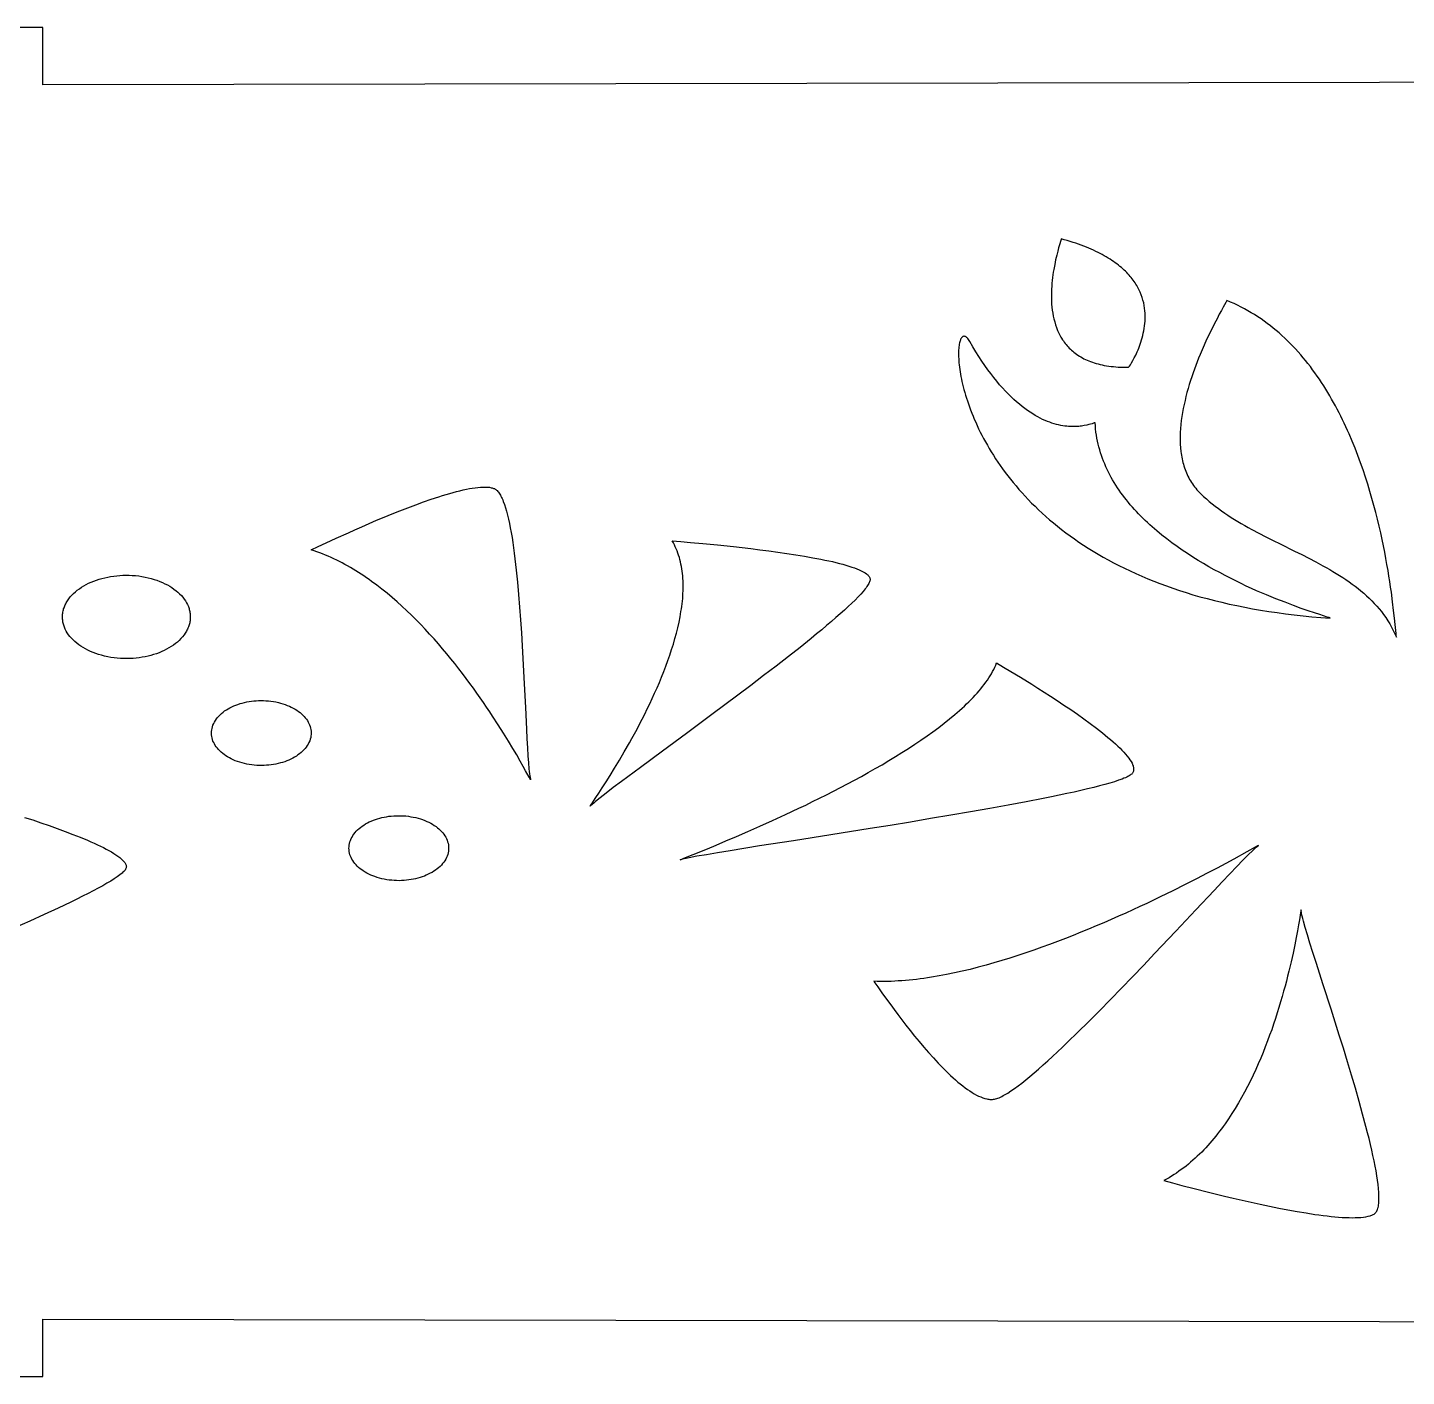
# Model space of a CAD drawing. Extents: x 2.6 to 83.9, y 63.6 to 86.7.
# Drawn here: x 63.55 to 74.8, y 63.63 to 74.63 of the extents above; entities that cross this region are included whole.
import ezdxf

# ---------------------------------------------------------------- set-up
doc = ezdxf.new("R2010")
doc.units = 0
doc.layers.add('IMPORT_-_LAMP', color=18, linetype='CONTINUOUS')

msp = doc.modelspace()

# ---------------------------------------------------------------- linework, layer by layer
at = {"layer": 'IMPORT_-_LAMP'}
for points in [[(2.924, 63.634), (23.174, 63.634), (23.174, 64.102), (43.424, 64.102), (43.424, 63.634), (63.674, 63.634), (63.674, 64.102), (83.924, 64.066), (83.924, 74.202), (63.674, 74.166), (63.674, 74.634), (43.424, 74.634), (43.424, 74.166), (23.174, 74.166), (23.174, 74.634), (2.924, 74.634), (2.924, 71.334), (2.924, 66.934)], [(71.98, 72.911), (71.98, 72.91), (71.979, 72.907), (71.977, 72.897), (71.966, 72.863), (71.959, 72.838), (71.952, 72.81), (71.944, 72.777), (71.935, 72.741), (71.927, 72.703), (71.919, 72.661), (71.916, 72.64), (71.913, 72.618), (71.91, 72.595), (71.907, 72.572), (71.905, 72.549), (71.903, 72.525), (71.901, 72.501), (71.9, 72.477), (71.9, 72.453), (71.9, 72.428), (71.901, 72.404), (71.902, 72.379), (71.904, 72.355), (71.907, 72.33), (71.911, 72.306), (71.915, 72.282), (71.92, 72.258), (71.927, 72.234), (71.934, 72.211), (71.942, 72.187), (71.951, 72.165), (71.961, 72.143), (71.966, 72.132), (71.972, 72.121), (71.978, 72.11), (71.984, 72.1), (71.991, 72.089), (71.998, 72.079), (72.005, 72.069), (72.013, 72.059), (72.02, 72.049), (72.029, 72.04), (72.037, 72.03), (72.046, 72.021), (72.055, 72.012), (72.064, 72.003), (72.074, 71.995), (72.084, 71.987), (72.095, 71.978), (72.106, 71.97), (72.117, 71.963), (72.129, 71.955), (72.141, 71.948), (72.153, 71.941), (72.166, 71.934), (72.179, 71.928), (72.192, 71.922), (72.206, 71.916), (72.22, 71.91), (72.235, 71.905), (72.25, 71.9), (72.266, 71.895), (72.282, 71.891), (72.298, 71.887), (72.315, 71.883), (72.332, 71.879), (72.35, 71.876), (72.368, 71.873), (72.387, 71.871), (72.406, 71.869), (72.426, 71.867), (72.446, 71.866), (72.466, 71.865), (72.487, 71.864), (72.509, 71.864), (72.53, 71.864), (72.538, 71.874), (72.545, 71.885), (72.554, 71.9), (72.564, 71.918), (72.576, 71.94), (72.588, 71.964), (72.6, 71.991), (72.607, 72.006), (72.613, 72.021), (72.619, 72.037), (72.625, 72.053), (72.631, 72.07), (72.636, 72.087), (72.641, 72.105), (72.646, 72.124), (72.65, 72.142), (72.654, 72.161), (72.657, 72.181), (72.66, 72.201), (72.662, 72.221), (72.664, 72.241), (72.665, 72.262), (72.665, 72.283), (72.664, 72.304), (72.663, 72.325), (72.66, 72.346), (72.657, 72.368), (72.653, 72.389), (72.647, 72.411), (72.641, 72.433), (72.633, 72.455), (72.624, 72.476), (72.614, 72.498), (72.609, 72.509), (72.603, 72.52), (72.596, 72.531), (72.59, 72.541), (72.583, 72.552), (72.576, 72.563), (72.568, 72.573), (72.56, 72.584), (72.552, 72.595), (72.543, 72.605), (72.534, 72.616), (72.525, 72.626), (72.515, 72.636), (72.505, 72.647), (72.494, 72.657), (72.483, 72.667), (72.471, 72.677), (72.459, 72.687), (72.447, 72.697), (72.434, 72.707), (72.421, 72.717), (72.407, 72.727), (72.393, 72.736), (72.379, 72.746), (72.364, 72.755), (72.348, 72.764), (72.332, 72.774), (72.315, 72.783), (72.298, 72.792), (72.281, 72.801), (72.263, 72.809), (72.244, 72.818), (72.225, 72.827), (72.206, 72.835), (72.186, 72.843), (72.165, 72.851), (72.144, 72.859), (72.122, 72.867), (72.1, 72.875), (72.077, 72.882), (72.054, 72.89), (72.03, 72.897), (72.005, 72.904)], [(73.331, 72.408), (73.329, 72.404), (73.323, 72.393), (73.302, 72.355), (73.287, 72.328), (73.27, 72.296), (73.251, 72.26), (73.23, 72.22), (73.208, 72.176), (73.185, 72.128), (73.161, 72.077), (73.137, 72.024), (73.113, 71.967), (73.101, 71.938), (73.09, 71.909), (73.078, 71.879), (73.067, 71.848), (73.056, 71.818), (73.045, 71.786), (73.035, 71.755), (73.025, 71.723), (73.015, 71.691), (73.006, 71.659), (72.998, 71.626), (72.99, 71.594), (72.982, 71.561), (72.975, 71.528), (72.969, 71.496), (72.964, 71.463), (72.96, 71.43), (72.956, 71.398), (72.953, 71.365), (72.951, 71.333), (72.95, 71.301), (72.95, 71.27), (72.951, 71.238), (72.953, 71.207), (72.956, 71.177), (72.958, 71.162), (72.961, 71.146), (72.963, 71.132), (72.966, 71.117), (72.97, 71.102), (72.973, 71.088), (72.977, 71.073), (72.981, 71.059), (72.986, 71.045), (72.991, 71.031), (72.996, 71.017), (73.001, 71.003), (73.007, 70.99), (73.013, 70.977), (73.02, 70.963), (73.027, 70.95), (73.034, 70.938), (73.042, 70.925), (73.05, 70.913), (73.059, 70.901), (73.068, 70.889), (73.077, 70.877), (73.087, 70.865), (73.097, 70.854), (73.108, 70.843), (73.119, 70.832), (73.141, 70.811), (73.164, 70.79), (73.188, 70.77), (73.212, 70.75), (73.237, 70.731), (73.262, 70.712), (73.288, 70.693), (73.314, 70.675), (73.34, 70.658), (73.367, 70.64), (73.394, 70.623), (73.421, 70.606), (73.449, 70.59), (73.477, 70.574), (73.505, 70.558), (73.534, 70.542), (73.591, 70.512), (73.649, 70.482), (73.708, 70.452), (73.766, 70.423), (73.884, 70.365), (73.942, 70.336), (74, 70.306), (74.058, 70.276), (74.114, 70.246), (74.142, 70.23), (74.17, 70.215), (74.197, 70.199), (74.224, 70.182), (74.25, 70.166), (74.277, 70.149), (74.303, 70.132), (74.328, 70.114), (74.353, 70.096), (74.378, 70.078), (74.402, 70.06), (74.425, 70.041), (74.448, 70.021), (74.471, 70.001), (74.493, 69.981), (74.514, 69.96), (74.534, 69.938), (74.555, 69.916), (74.574, 69.894), (74.593, 69.871), (74.61, 69.847), (74.628, 69.822), (74.644, 69.797), (74.66, 69.772), (74.675, 69.745), (74.689, 69.718), (74.702, 69.69), (74.714, 69.662), (74.714, 69.665), (74.713, 69.671), (74.711, 69.692), (74.703, 69.767), (74.698, 69.819), (74.691, 69.881), (74.683, 69.952), (74.673, 70.03), (74.667, 70.072), (74.66, 70.116), (74.653, 70.161), (74.646, 70.207), (74.637, 70.255), (74.628, 70.305), (74.619, 70.355), (74.609, 70.407), (74.598, 70.46), (74.586, 70.514), (74.573, 70.569), (74.56, 70.624), (74.546, 70.68), (74.531, 70.737), (74.515, 70.795), (74.498, 70.852), (74.481, 70.911), (74.462, 70.969), (74.442, 71.028), (74.422, 71.086), (74.4, 71.145), (74.377, 71.204), (74.353, 71.262), (74.328, 71.32), (74.316, 71.349), (74.302, 71.378), (74.289, 71.407), (74.275, 71.436), (74.261, 71.464), (74.247, 71.493), (74.232, 71.521), (74.217, 71.549), (74.202, 71.577), (74.186, 71.604), (74.17, 71.632), (74.154, 71.659), (74.138, 71.686), (74.121, 71.713), (74.104, 71.74), (74.086, 71.766), (74.068, 71.792), (74.05, 71.818), (74.031, 71.843), (74.013, 71.869), (73.993, 71.894), (73.974, 71.918), (73.954, 71.942), (73.934, 71.966), (73.913, 71.99), (73.892, 72.013), (73.87, 72.036), (73.849, 72.058), (73.827, 72.08), (73.804, 72.102), (73.781, 72.123), (73.758, 72.144), (73.734, 72.164), (73.71, 72.184), (73.686, 72.203), (73.661, 72.222), (73.636, 72.241), (73.61, 72.259), (73.584, 72.276), (73.558, 72.293), (73.531, 72.309), (73.503, 72.325), (73.476, 72.341), (73.448, 72.355), (73.419, 72.37), (73.39, 72.383), (73.361, 72.396)], [(73.331, 72.408), (73.329, 72.404), (73.323, 72.393), (73.302, 72.355), (73.287, 72.328), (73.27, 72.296), (73.251, 72.26), (73.23, 72.22), (73.208, 72.176), (73.185, 72.128), (73.161, 72.077), (73.137, 72.024), (73.113, 71.967), (73.101, 71.938), (73.09, 71.909), (73.078, 71.879), (73.067, 71.848), (73.056, 71.818), (73.045, 71.786), (73.035, 71.755), (73.025, 71.723), (73.015, 71.691), (73.006, 71.659), (72.998, 71.626), (72.99, 71.594), (72.982, 71.561), (72.975, 71.528), (72.969, 71.496), (72.964, 71.463), (72.96, 71.43), (72.956, 71.398), (72.953, 71.365), (72.951, 71.333), (72.95, 71.301), (72.95, 71.27), (72.951, 71.238), (72.953, 71.207), (72.956, 71.177), (72.958, 71.162), (72.961, 71.146), (72.963, 71.132), (72.966, 71.117), (72.97, 71.102), (72.973, 71.088), (72.977, 71.073), (72.981, 71.059), (72.986, 71.045), (72.991, 71.031), (72.996, 71.017), (73.001, 71.003), (73.007, 70.99), (73.013, 70.977), (73.02, 70.963), (73.027, 70.95), (73.034, 70.938), (73.042, 70.925), (73.05, 70.913), (73.059, 70.901), (73.068, 70.889), (73.077, 70.877), (73.087, 70.865), (73.097, 70.854), (73.108, 70.843), (73.119, 70.832), (73.141, 70.811), (73.164, 70.79), (73.188, 70.77), (73.212, 70.75), (73.237, 70.731), (73.262, 70.712), (73.288, 70.693), (73.314, 70.675), (73.34, 70.658), (73.367, 70.64), (73.394, 70.623), (73.421, 70.606), (73.449, 70.59), (73.477, 70.574), (73.505, 70.558), (73.534, 70.542), (73.591, 70.512), (73.649, 70.482), (73.708, 70.452), (73.766, 70.423), (73.884, 70.365), (73.942, 70.336), (74, 70.306), (74.058, 70.276), (74.114, 70.246), (74.142, 70.23), (74.17, 70.215), (74.197, 70.199), (74.224, 70.182), (74.25, 70.166), (74.277, 70.149), (74.303, 70.132), (74.328, 70.114), (74.353, 70.096), (74.378, 70.078), (74.402, 70.06), (74.425, 70.041), (74.448, 70.021), (74.471, 70.001), (74.493, 69.981), (74.514, 69.96), (74.534, 69.938), (74.555, 69.916), (74.574, 69.894), (74.593, 69.871), (74.61, 69.847), (74.628, 69.822), (74.644, 69.797), (74.66, 69.772), (74.675, 69.745), (74.689, 69.718), (74.702, 69.69), (74.714, 69.662), (74.714, 69.665), (74.713, 69.671), (74.711, 69.692), (74.703, 69.767), (74.698, 69.819), (74.691, 69.881), (74.683, 69.952), (74.673, 70.03), (74.667, 70.072), (74.66, 70.116), (74.653, 70.161), (74.646, 70.207), (74.637, 70.255), (74.628, 70.305), (74.619, 70.355), (74.609, 70.407), (74.598, 70.46), (74.586, 70.514), (74.573, 70.569), (74.56, 70.624), (74.546, 70.68), (74.531, 70.737), (74.515, 70.795), (74.498, 70.852), (74.481, 70.911), (74.462, 70.969), (74.442, 71.028), (74.422, 71.086), (74.4, 71.145), (74.377, 71.204), (74.353, 71.262), (74.328, 71.32), (74.316, 71.349), (74.302, 71.378), (74.289, 71.407), (74.275, 71.436), (74.261, 71.464), (74.247, 71.493), (74.232, 71.521), (74.217, 71.549), (74.202, 71.577), (74.186, 71.604), (74.17, 71.632), (74.154, 71.659), (74.138, 71.686), (74.121, 71.713), (74.104, 71.74), (74.086, 71.766), (74.068, 71.792), (74.05, 71.818), (74.031, 71.843), (74.013, 71.869), (73.993, 71.894), (73.974, 71.918), (73.954, 71.942), (73.934, 71.966), (73.913, 71.99), (73.892, 72.013), (73.87, 72.036), (73.849, 72.058), (73.827, 72.08), (73.804, 72.102), (73.781, 72.123), (73.758, 72.144), (73.734, 72.164), (73.71, 72.184), (73.686, 72.203), (73.661, 72.222), (73.636, 72.241), (73.61, 72.259), (73.584, 72.276), (73.558, 72.293), (73.531, 72.309), (73.503, 72.325), (73.476, 72.341), (73.448, 72.355), (73.419, 72.37), (73.39, 72.383), (73.361, 72.396)], [(72.258, 71.412), (72.257, 71.412), (72.255, 71.412), (72.25, 71.41), (72.232, 71.404), (72.22, 71.4), (72.205, 71.396), (72.188, 71.392), (72.168, 71.388), (72.146, 71.384), (72.135, 71.383), (72.123, 71.382), (72.11, 71.381), (72.097, 71.38), (72.084, 71.38), (72.069, 71.38), (72.055, 71.381), (72.04, 71.382), (72.025, 71.383), (72.009, 71.385), (71.993, 71.387), (71.976, 71.39), (71.959, 71.394), (71.941, 71.398), (71.924, 71.403), (71.905, 71.409), (71.887, 71.415), (71.868, 71.422), (71.849, 71.43), (71.829, 71.439), (71.809, 71.449), (71.789, 71.46), (71.768, 71.471), (71.748, 71.484), (71.727, 71.497), (71.705, 71.512), (71.683, 71.527), (71.662, 71.544), (71.639, 71.562), (71.617, 71.581), (71.594, 71.602), (71.572, 71.623), (71.548, 71.646), (71.525, 71.67), (71.502, 71.696), (71.478, 71.722), (71.454, 71.751), (71.43, 71.78), (71.406, 71.812), (71.382, 71.844), (71.358, 71.879), (71.333, 71.915), (71.308, 71.952), (71.284, 71.991), (71.259, 72.032), (71.234, 72.075), (71.229, 72.083), (71.224, 72.091), (71.219, 72.098), (71.214, 72.103), (71.209, 72.108), (71.204, 72.112), (71.199, 72.114), (71.195, 72.116), (71.19, 72.117), (71.186, 72.117), (71.182, 72.116), (71.178, 72.115), (71.174, 72.112), (71.17, 72.108), (71.167, 72.104), (71.163, 72.099), (71.16, 72.093), (71.158, 72.086), (71.155, 72.079), (71.153, 72.071), (71.15, 72.062), (71.148, 72.052), (71.147, 72.041), (71.145, 72.03), (71.144, 72.018), (71.143, 72.006), (71.143, 71.993), (71.143, 71.979), (71.143, 71.965), (71.143, 71.949), (71.144, 71.934), (71.145, 71.918), (71.146, 71.901), (71.148, 71.883), (71.15, 71.865), (71.153, 71.847), (71.155, 71.828), (71.159, 71.808), (71.162, 71.788), (71.166, 71.768), (71.171, 71.747), (71.176, 71.726), (71.181, 71.704), (71.187, 71.682), (71.193, 71.659), (71.2, 71.636), (71.207, 71.613), (71.215, 71.589), (71.223, 71.565), (71.232, 71.541), (71.241, 71.516), (71.25, 71.491), (71.261, 71.466), (71.271, 71.441), (71.283, 71.415), (71.294, 71.389), (71.307, 71.362), (71.32, 71.336), (71.333, 71.309), (71.347, 71.283), (71.362, 71.256), (71.378, 71.228), (71.393, 71.201), (71.41, 71.174), (71.427, 71.146), (71.445, 71.118), (71.463, 71.091), (71.483, 71.063), (71.502, 71.035), (71.523, 71.007), (71.544, 70.979), (71.566, 70.951), (71.589, 70.924), (71.612, 70.896), (71.636, 70.868), (71.661, 70.84), (71.686, 70.812), (71.712, 70.785), (71.739, 70.757), (71.767, 70.73), (71.795, 70.702), (71.825, 70.675), (71.855, 70.648), (71.886, 70.621), (71.917, 70.594), (71.95, 70.568), (71.983, 70.541), (72.017, 70.515), (72.053, 70.49), (72.088, 70.464), (72.125, 70.439), (72.163, 70.413), (72.201, 70.389), (72.241, 70.364), (72.281, 70.34), (72.322, 70.316), (72.364, 70.293), (72.407, 70.27), (72.451, 70.247), (72.496, 70.225), (72.542, 70.203), (72.589, 70.181), (72.637, 70.16), (72.686, 70.14), (72.735, 70.12), (72.786, 70.1), (72.838, 70.081), (72.891, 70.062), (72.945, 70.044), (73, 70.026), (73.055, 70.009), (73.112, 69.993), (73.17, 69.977), (73.23, 69.962), (73.29, 69.947), (73.351, 69.933), (73.413, 69.92), (73.477, 69.907), (73.541, 69.895), (73.607, 69.884), (73.674, 69.873), (73.742, 69.863), (73.811, 69.854), (73.881, 69.845), (73.953, 69.837), (74.025, 69.83), (74.099, 69.824), (74.174, 69.819), (74.172, 69.82), (74.167, 69.822), (74.15, 69.827), (74.089, 69.847), (74.045, 69.861), (73.995, 69.878), (73.938, 69.898), (73.874, 69.921), (73.806, 69.947), (73.77, 69.961), (73.732, 69.976), (73.694, 69.991), (73.655, 70.008), (73.615, 70.025), (73.574, 70.042), (73.532, 70.061), (73.49, 70.08), (73.448, 70.1), (73.404, 70.121), (73.361, 70.143), (73.317, 70.165), (73.273, 70.189), (73.229, 70.213), (73.185, 70.237), (73.141, 70.263), (73.097, 70.289), (73.054, 70.316), (73.01, 70.344), (72.967, 70.373), (72.925, 70.403), (72.883, 70.433), (72.842, 70.464), (72.801, 70.496), (72.761, 70.529), (72.742, 70.546), (72.723, 70.563), (72.704, 70.58), (72.685, 70.597), (72.666, 70.615), (72.648, 70.632), (72.63, 70.65), (72.612, 70.668), (72.595, 70.687), (72.578, 70.705), (72.561, 70.724), (72.544, 70.743), (72.528, 70.762), (72.512, 70.782), (72.497, 70.801), (72.482, 70.821), (72.467, 70.841), (72.453, 70.861), (72.439, 70.882), (72.426, 70.903), (72.413, 70.923), (72.4, 70.945), (72.388, 70.966), (72.377, 70.987), (72.366, 71.009), (72.355, 71.031), (72.345, 71.053), (72.335, 71.076), (72.326, 71.098), (72.317, 71.121), (72.309, 71.144), (72.301, 71.167), (72.294, 71.191), (72.288, 71.214), (72.282, 71.238), (72.277, 71.262), (72.272, 71.287), (72.268, 71.311), (72.264, 71.336), (72.261, 71.361), (72.259, 71.386)], [(72.258, 71.412), (72.257, 71.412), (72.255, 71.412), (72.25, 71.41), (72.232, 71.404), (72.22, 71.4), (72.205, 71.396), (72.188, 71.392), (72.168, 71.388), (72.146, 71.384), (72.135, 71.383), (72.123, 71.382), (72.11, 71.381), (72.097, 71.38), (72.084, 71.38), (72.069, 71.38), (72.055, 71.381), (72.04, 71.382), (72.025, 71.383), (72.009, 71.385), (71.993, 71.387), (71.976, 71.39), (71.959, 71.394), (71.941, 71.398), (71.924, 71.403), (71.905, 71.409), (71.887, 71.415), (71.868, 71.422), (71.849, 71.43), (71.829, 71.439), (71.809, 71.449), (71.789, 71.46), (71.768, 71.471), (71.748, 71.484), (71.727, 71.497), (71.705, 71.512), (71.683, 71.527), (71.662, 71.544), (71.639, 71.562), (71.617, 71.581), (71.594, 71.602), (71.572, 71.623), (71.548, 71.646), (71.525, 71.67), (71.502, 71.696), (71.478, 71.722), (71.454, 71.751), (71.43, 71.78), (71.406, 71.812), (71.382, 71.844), (71.358, 71.879), (71.333, 71.915), (71.308, 71.952), (71.284, 71.991), (71.259, 72.032), (71.234, 72.075), (71.229, 72.083), (71.224, 72.091), (71.219, 72.098), (71.214, 72.103), (71.209, 72.108), (71.204, 72.112), (71.199, 72.114), (71.195, 72.116), (71.19, 72.117), (71.186, 72.117), (71.182, 72.116), (71.178, 72.115), (71.174, 72.112), (71.17, 72.108), (71.167, 72.104), (71.163, 72.099), (71.16, 72.093), (71.158, 72.086), (71.155, 72.079), (71.153, 72.071), (71.15, 72.062), (71.148, 72.052), (71.147, 72.041), (71.145, 72.03), (71.144, 72.018), (71.143, 72.006), (71.143, 71.993), (71.143, 71.979), (71.143, 71.965), (71.143, 71.949), (71.144, 71.934), (71.145, 71.918), (71.146, 71.901), (71.148, 71.883), (71.15, 71.865), (71.153, 71.847), (71.155, 71.828), (71.159, 71.808), (71.162, 71.788), (71.166, 71.768), (71.171, 71.747), (71.176, 71.726), (71.181, 71.704), (71.187, 71.682), (71.193, 71.659), (71.2, 71.636), (71.207, 71.613), (71.215, 71.589), (71.223, 71.565), (71.232, 71.541), (71.241, 71.516), (71.25, 71.491), (71.261, 71.466), (71.271, 71.441), (71.283, 71.415), (71.294, 71.389), (71.307, 71.362), (71.32, 71.336), (71.333, 71.309), (71.347, 71.283), (71.362, 71.256), (71.378, 71.228), (71.393, 71.201), (71.41, 71.174), (71.427, 71.146), (71.445, 71.118), (71.463, 71.091), (71.483, 71.063), (71.502, 71.035), (71.523, 71.007), (71.544, 70.979), (71.566, 70.951), (71.589, 70.924), (71.612, 70.896), (71.636, 70.868), (71.661, 70.84), (71.686, 70.812), (71.712, 70.785), (71.739, 70.757), (71.767, 70.73), (71.795, 70.702), (71.825, 70.675), (71.855, 70.648), (71.886, 70.621), (71.917, 70.594), (71.95, 70.568), (71.983, 70.541), (72.017, 70.515), (72.053, 70.49), (72.088, 70.464), (72.125, 70.439), (72.163, 70.413), (72.201, 70.389), (72.241, 70.364), (72.281, 70.34), (72.322, 70.316), (72.364, 70.293), (72.407, 70.27), (72.451, 70.247), (72.496, 70.225), (72.542, 70.203), (72.589, 70.181), (72.637, 70.16), (72.686, 70.14), (72.735, 70.12), (72.786, 70.1), (72.838, 70.081), (72.891, 70.062), (72.945, 70.044), (73, 70.026), (73.055, 70.009), (73.112, 69.993), (73.17, 69.977), (73.23, 69.962), (73.29, 69.947), (73.351, 69.933), (73.413, 69.92), (73.477, 69.907), (73.541, 69.895), (73.607, 69.884), (73.674, 69.873), (73.742, 69.863), (73.811, 69.854), (73.881, 69.845), (73.953, 69.837), (74.025, 69.83), (74.099, 69.824), (74.174, 69.819), (74.172, 69.82), (74.167, 69.822), (74.15, 69.827), (74.089, 69.847), (74.045, 69.861), (73.995, 69.878), (73.938, 69.898), (73.874, 69.921), (73.806, 69.947), (73.77, 69.961), (73.732, 69.976), (73.694, 69.991), (73.655, 70.008), (73.615, 70.025), (73.574, 70.042), (73.532, 70.061), (73.49, 70.08), (73.448, 70.1), (73.404, 70.121), (73.361, 70.143), (73.317, 70.165), (73.273, 70.189), (73.229, 70.213), (73.185, 70.237), (73.141, 70.263), (73.097, 70.289), (73.054, 70.316), (73.01, 70.344), (72.967, 70.373), (72.925, 70.403), (72.883, 70.433), (72.842, 70.464), (72.801, 70.496), (72.761, 70.529), (72.742, 70.546), (72.723, 70.563), (72.704, 70.58), (72.685, 70.597), (72.666, 70.615), (72.648, 70.632), (72.63, 70.65), (72.612, 70.668), (72.595, 70.687), (72.578, 70.705), (72.561, 70.724), (72.544, 70.743), (72.528, 70.762), (72.512, 70.782), (72.497, 70.801), (72.482, 70.821), (72.467, 70.841), (72.453, 70.861), (72.439, 70.882), (72.426, 70.903), (72.413, 70.923), (72.4, 70.945), (72.388, 70.966), (72.377, 70.987), (72.366, 71.009), (72.355, 71.031), (72.345, 71.053), (72.335, 71.076), (72.326, 71.098), (72.317, 71.121), (72.309, 71.144), (72.301, 71.167), (72.294, 71.191), (72.288, 71.214), (72.282, 71.238), (72.277, 71.262), (72.272, 71.287), (72.268, 71.311), (72.264, 71.336), (72.261, 71.361), (72.259, 71.386)], [(67.653, 68.5), (67.649, 68.506), (67.641, 68.52), (67.612, 68.573), (67.592, 68.609), (67.567, 68.653), (67.539, 68.702), (67.507, 68.756), (67.471, 68.816), (67.432, 68.879), (67.389, 68.947), (67.343, 69.018), (67.319, 69.055), (67.294, 69.092), (67.268, 69.13), (67.241, 69.168), (67.214, 69.207), (67.186, 69.246), (67.157, 69.286), (67.127, 69.326), (67.097, 69.366), (67.066, 69.406), (67.034, 69.447), (67.001, 69.487), (66.968, 69.528), (66.935, 69.568), (66.9, 69.608), (66.865, 69.648), (66.829, 69.687), (66.793, 69.727), (66.756, 69.766), (66.719, 69.804), (66.68, 69.842), (66.642, 69.879), (66.603, 69.916), (66.563, 69.951), (66.523, 69.986), (66.482, 70.021), (66.44, 70.054), (66.399, 70.086), (66.356, 70.118), (66.335, 70.133), (66.314, 70.148), (66.292, 70.162), (66.27, 70.177), (66.249, 70.191), (66.227, 70.205), (66.205, 70.218), (66.183, 70.231), (66.16, 70.244), (66.138, 70.256), (66.116, 70.268), (66.093, 70.28), (66.071, 70.291), (66.048, 70.302), (66.025, 70.313), (66.002, 70.323), (65.979, 70.332), (65.956, 70.342), (65.933, 70.351), (65.91, 70.359), (65.886, 70.367), (65.863, 70.375), (65.921, 70.402), (65.985, 70.432), (66.068, 70.47), (66.166, 70.515), (66.22, 70.539), (66.277, 70.564), (66.336, 70.59), (66.397, 70.616), (66.459, 70.642), (66.523, 70.668), (66.587, 70.693), (66.651, 70.718), (66.716, 70.743), (66.779, 70.766), (66.842, 70.788), (66.904, 70.808), (66.934, 70.817), (66.964, 70.827), (66.993, 70.835), (67.021, 70.843), (67.049, 70.85), (67.076, 70.857), (67.103, 70.864), (67.129, 70.869), (67.153, 70.874), (67.177, 70.878), (67.2, 70.882), (67.223, 70.884), (67.244, 70.886), (67.264, 70.887), (67.282, 70.887), (67.3, 70.886), (67.316, 70.885), (67.331, 70.882), (67.338, 70.88), (67.345, 70.878), (67.351, 70.876), (67.357, 70.874), (67.363, 70.871), (67.369, 70.867), (67.375, 70.863), (67.38, 70.858), (67.385, 70.852), (67.391, 70.845), (67.396, 70.838), (67.401, 70.83), (67.406, 70.822), (67.411, 70.813), (67.416, 70.803), (67.421, 70.793), (67.426, 70.782), (67.43, 70.77), (67.439, 70.746), (67.448, 70.719), (67.456, 70.69), (67.464, 70.659), (67.472, 70.626), (67.48, 70.591), (67.487, 70.554), (67.494, 70.516), (67.501, 70.476), (67.507, 70.434), (67.513, 70.392), (67.519, 70.348), (67.525, 70.302), (67.53, 70.256), (67.536, 70.208), (67.546, 70.111), (67.555, 70.01), (67.563, 69.907), (67.571, 69.803), (67.578, 69.698), (67.584, 69.592), (67.59, 69.488), (67.601, 69.283), (67.61, 69.09), (67.618, 68.914), (67.622, 68.834), (67.627, 68.761), (67.631, 68.695), (67.635, 68.637), (67.639, 68.588), (67.641, 68.567), (67.643, 68.548), (67.646, 68.532), (67.648, 68.518), (67.651, 68.508)], [(68.138, 68.284), (68.142, 68.29), (68.151, 68.304), (68.185, 68.355), (68.209, 68.391), (68.237, 68.433), (68.268, 68.482), (68.302, 68.536), (68.338, 68.595), (68.377, 68.659), (68.417, 68.727), (68.458, 68.8), (68.479, 68.837), (68.5, 68.875), (68.521, 68.914), (68.542, 68.954), (68.563, 68.995), (68.584, 69.036), (68.604, 69.078), (68.625, 69.12), (68.645, 69.163), (68.664, 69.206), (68.684, 69.25), (68.703, 69.294), (68.721, 69.338), (68.739, 69.382), (68.756, 69.427), (68.772, 69.472), (68.788, 69.516), (68.803, 69.561), (68.817, 69.606), (68.83, 69.651), (68.842, 69.695), (68.853, 69.74), (68.863, 69.784), (68.872, 69.828), (68.879, 69.871), (68.883, 69.893), (68.886, 69.914), (68.888, 69.936), (68.891, 69.957), (68.893, 69.978), (68.894, 69.999), (68.895, 70.02), (68.896, 70.041), (68.897, 70.061), (68.897, 70.082), (68.897, 70.102), (68.896, 70.122), (68.895, 70.142), (68.893, 70.162), (68.891, 70.182), (68.889, 70.201), (68.886, 70.22), (68.883, 70.239), (68.879, 70.258), (68.875, 70.277), (68.871, 70.295), (68.866, 70.313), (68.86, 70.331), (68.854, 70.349), (68.848, 70.366), (68.841, 70.383), (68.833, 70.4), (68.825, 70.416), (68.817, 70.433), (68.808, 70.449), (68.879, 70.443), (68.957, 70.436), (69.057, 70.427), (69.176, 70.415), (69.308, 70.401), (69.378, 70.394), (69.449, 70.385), (69.522, 70.376), (69.596, 70.367), (69.669, 70.357), (69.743, 70.346), (69.815, 70.335), (69.886, 70.324), (69.955, 70.311), (70.021, 70.299), (70.053, 70.292), (70.084, 70.285), (70.114, 70.279), (70.143, 70.272), (70.171, 70.265), (70.198, 70.257), (70.224, 70.25), (70.249, 70.243), (70.272, 70.235), (70.294, 70.227), (70.314, 70.22), (70.333, 70.212), (70.35, 70.204), (70.366, 70.195), (70.38, 70.187), (70.392, 70.179), (70.397, 70.174), (70.402, 70.17), (70.406, 70.166), (70.41, 70.161), (70.413, 70.157), (70.416, 70.153), (70.419, 70.148), (70.42, 70.144), (70.421, 70.139), (70.422, 70.134), (70.421, 70.128), (70.42, 70.122), (70.418, 70.115), (70.415, 70.108), (70.411, 70.101), (70.407, 70.093), (70.401, 70.084), (70.395, 70.076), (70.389, 70.066), (70.381, 70.057), (70.365, 70.036), (70.345, 70.014), (70.323, 69.991), (70.299, 69.966), (70.272, 69.939), (70.243, 69.912), (70.212, 69.883), (70.178, 69.853), (70.143, 69.822), (70.106, 69.79), (70.067, 69.757), (70.027, 69.723), (69.985, 69.689), (69.941, 69.653), (69.85, 69.58), (69.755, 69.504), (69.655, 69.427), (69.553, 69.349), (69.449, 69.269), (69.343, 69.189), (69.237, 69.11), (69.131, 69.031), (68.924, 68.877), (68.728, 68.733), (68.549, 68.601), (68.394, 68.486), (68.327, 68.436), (68.269, 68.392), (68.221, 68.354), (68.182, 68.323), (68.167, 68.31), (68.154, 68.299), (68.145, 68.291)], [(63.857, 69.927), (63.861, 69.936), (63.865, 69.944), (63.87, 69.952), (63.875, 69.96), (63.886, 69.976), (63.898, 69.991), (63.911, 70.005), (63.925, 70.019), (63.94, 70.033), (63.955, 70.046), (63.972, 70.058), (63.99, 70.07), (64.008, 70.081), (64.027, 70.092), (64.047, 70.102), (64.068, 70.111), (64.089, 70.12), (64.111, 70.128), (64.133, 70.135), (64.156, 70.142), (64.179, 70.148), (64.203, 70.153), (64.227, 70.158), (64.252, 70.161), (64.277, 70.164), (64.302, 70.166), (64.327, 70.168), (64.353, 70.168), (64.378, 70.168), (64.404, 70.167), (64.43, 70.165), (64.456, 70.162), (64.482, 70.158), (64.508, 70.153), (64.533, 70.148), (64.558, 70.141), (64.582, 70.134), (64.605, 70.127), (64.628, 70.118), (64.649, 70.109), (64.67, 70.099), (64.69, 70.089), (64.709, 70.078), (64.727, 70.067), (64.744, 70.055), (64.761, 70.042), (64.776, 70.029), (64.79, 70.016), (64.804, 70.002), (64.816, 69.988), (64.827, 69.973), (64.837, 69.958), (64.846, 69.943), (64.854, 69.928), (64.861, 69.912), (64.867, 69.896), (64.869, 69.888), (64.871, 69.88), (64.873, 69.872), (64.874, 69.863), (64.876, 69.855), (64.876, 69.847), (64.877, 69.838), (64.877, 69.83), (64.877, 69.822), (64.877, 69.813), (64.876, 69.805), (64.875, 69.797), (64.874, 69.788), (64.872, 69.78), (64.87, 69.771), (64.867, 69.763), (64.865, 69.754), (64.862, 69.746), (64.858, 69.737), (64.854, 69.729), (64.85, 69.721), (64.846, 69.712), (64.841, 69.704), (64.836, 69.696), (64.826, 69.681), (64.814, 69.666), (64.801, 69.651), (64.787, 69.637), (64.772, 69.623), (64.756, 69.61), (64.739, 69.598), (64.722, 69.586), (64.703, 69.575), (64.684, 69.564), (64.664, 69.554), (64.644, 69.545), (64.623, 69.536), (64.601, 69.528), (64.578, 69.521), (64.556, 69.514), (64.532, 69.508), (64.508, 69.503), (64.484, 69.499), (64.46, 69.495), (64.435, 69.492), (64.41, 69.49), (64.384, 69.489), (64.359, 69.488), (64.333, 69.488), (64.307, 69.49), (64.281, 69.492), (64.255, 69.495), (64.23, 69.498), (64.204, 69.503), (64.178, 69.509), (64.153, 69.515), (64.129, 69.522), (64.106, 69.53), (64.084, 69.538), (64.062, 69.547), (64.041, 69.557), (64.021, 69.567), (64.002, 69.578), (63.984, 69.589), (63.967, 69.601), (63.951, 69.614), (63.935, 69.627), (63.921, 69.64), (63.908, 69.654), (63.895, 69.668), (63.884, 69.683), (63.874, 69.698), (63.865, 69.713), (63.857, 69.729), (63.85, 69.744), (63.845, 69.76), (63.842, 69.768), (63.84, 69.776), (63.838, 69.785), (63.837, 69.793), (63.836, 69.801), (63.835, 69.809), (63.834, 69.818), (63.834, 69.826), (63.834, 69.834), (63.835, 69.843), (63.835, 69.851), (63.836, 69.86), (63.838, 69.868), (63.84, 69.877), (63.842, 69.885), (63.844, 69.893), (63.847, 69.902), (63.85, 69.91), (63.853, 69.919)], [(68.872, 67.847), (68.881, 67.851), (68.902, 67.86), (68.979, 67.891), (69.095, 67.938), (69.167, 67.968), (69.246, 68.001), (69.333, 68.038), (69.425, 68.078), (69.523, 68.121), (69.625, 68.167), (69.732, 68.216), (69.841, 68.268), (69.897, 68.294), (69.953, 68.322), (70.009, 68.35), (70.066, 68.378), (70.123, 68.407), (70.18, 68.437), (70.237, 68.467), (70.294, 68.497), (70.351, 68.528), (70.407, 68.559), (70.463, 68.591), (70.519, 68.623), (70.574, 68.656), (70.628, 68.689), (70.681, 68.722), (70.734, 68.755), (70.786, 68.789), (70.836, 68.823), (70.886, 68.857), (70.934, 68.891), (70.981, 68.926), (71.026, 68.961), (71.07, 68.996), (71.112, 69.031), (71.132, 69.048), (71.152, 69.066), (71.172, 69.083), (71.191, 69.101), (71.209, 69.119), (71.227, 69.136), (71.245, 69.154), (71.262, 69.172), (71.278, 69.189), (71.294, 69.207), (71.31, 69.225), (71.324, 69.242), (71.339, 69.26), (71.352, 69.278), (71.365, 69.295), (71.378, 69.313), (71.389, 69.33), (71.401, 69.348), (71.411, 69.365), (71.421, 69.383), (71.43, 69.4), (71.438, 69.418), (71.446, 69.435), (71.453, 69.453), (71.509, 69.419), (71.57, 69.383), (71.648, 69.336), (71.74, 69.279), (71.789, 69.248), (71.841, 69.215), (71.894, 69.181), (71.948, 69.146), (72.003, 69.109), (72.058, 69.072), (72.112, 69.035), (72.165, 68.997), (72.217, 68.959), (72.268, 68.921), (72.316, 68.883), (72.339, 68.865), (72.361, 68.846), (72.383, 68.828), (72.403, 68.81), (72.423, 68.792), (72.442, 68.775), (72.46, 68.758), (72.476, 68.741), (72.492, 68.724), (72.506, 68.708), (72.519, 68.693), (72.531, 68.677), (72.541, 68.663), (72.55, 68.648), (72.558, 68.635), (72.561, 68.628), (72.563, 68.621), (72.566, 68.615), (72.568, 68.609), (72.569, 68.603), (72.57, 68.597), (72.571, 68.591), (72.571, 68.585), (72.571, 68.58), (72.57, 68.575), (72.569, 68.57), (72.567, 68.565), (72.565, 68.56), (72.563, 68.555), (72.559, 68.551), (72.555, 68.546), (72.549, 68.542), (72.542, 68.537), (72.534, 68.532), (72.525, 68.527), (72.515, 68.522), (72.504, 68.517), (72.491, 68.512), (72.478, 68.506), (72.448, 68.496), (72.415, 68.484), (72.378, 68.473), (72.337, 68.461), (72.293, 68.45), (72.246, 68.437), (72.195, 68.425), (72.141, 68.413), (72.085, 68.4), (72.026, 68.387), (71.964, 68.374), (71.9, 68.361), (71.834, 68.347), (71.695, 68.32), (71.549, 68.293), (71.397, 68.265), (71.24, 68.238), (71.079, 68.21), (70.915, 68.183), (70.75, 68.155), (70.585, 68.128), (70.421, 68.102), (70.1, 68.051), (69.796, 68.003), (69.52, 67.96), (69.28, 67.921), (69.176, 67.905), (69.086, 67.889), (69.009, 67.876), (68.947, 67.864), (68.921, 67.859), (68.901, 67.855), (68.884, 67.851)], [(65.575, 69.135), (65.595, 69.13), (65.614, 69.125), (65.633, 69.12), (65.651, 69.114), (65.668, 69.107), (65.685, 69.1), (65.701, 69.093), (65.717, 69.085), (65.732, 69.076), (65.746, 69.067), (65.759, 69.058), (65.772, 69.048), (65.784, 69.038), (65.795, 69.028), (65.805, 69.017), (65.815, 69.006), (65.824, 68.994), (65.832, 68.983), (65.839, 68.971), (65.845, 68.959), (65.85, 68.947), (65.855, 68.934), (65.858, 68.921), (65.861, 68.909), (65.862, 68.896), (65.863, 68.883), (65.862, 68.87), (65.861, 68.857), (65.859, 68.844), (65.855, 68.83), (65.851, 68.817), (65.845, 68.804), (65.838, 68.791), (65.831, 68.779), (65.822, 68.766), (65.813, 68.755), (65.803, 68.743), (65.792, 68.732), (65.781, 68.722), (65.768, 68.711), (65.755, 68.702), (65.742, 68.693), (65.727, 68.684), (65.712, 68.676), (65.697, 68.668), (65.681, 68.66), (65.664, 68.654), (65.647, 68.647), (65.63, 68.642), (65.612, 68.637), (65.594, 68.632), (65.575, 68.628), (65.556, 68.625), (65.537, 68.622), (65.518, 68.619), (65.498, 68.618), (65.479, 68.617), (65.459, 68.616), (65.439, 68.617), (65.419, 68.617), (65.398, 68.619), (65.378, 68.621), (65.358, 68.624), (65.338, 68.628), (65.318, 68.632), (65.299, 68.637), (65.28, 68.643), (65.262, 68.649), (65.244, 68.655), (65.227, 68.662), (65.211, 68.67), (65.196, 68.678), (65.181, 68.686), (65.167, 68.695), (65.153, 68.705), (65.141, 68.714), (65.129, 68.724), (65.118, 68.735), (65.107, 68.746), (65.098, 68.757), (65.089, 68.768), (65.081, 68.78), (65.074, 68.792), (65.068, 68.804), (65.062, 68.816), (65.058, 68.828), (65.054, 68.841), (65.052, 68.854), (65.05, 68.867), (65.05, 68.88), (65.05, 68.893), (65.052, 68.906), (65.054, 68.919), (65.057, 68.932), (65.062, 68.945), (65.068, 68.958), (65.074, 68.971), (65.082, 68.984), (65.09, 68.996), (65.099, 69.008), (65.109, 69.019), (65.12, 69.03), (65.132, 69.041), (65.144, 69.051), (65.157, 69.061), (65.171, 69.07), (65.185, 69.079), (65.2, 69.087), (65.216, 69.095), (65.232, 69.102), (65.248, 69.109), (65.265, 69.115), (65.283, 69.121), (65.3, 69.126), (65.319, 69.131), (65.337, 69.135), (65.356, 69.138), (65.375, 69.141), (65.395, 69.143), (65.414, 69.145), (65.434, 69.146), (65.454, 69.146), (65.474, 69.146), (65.494, 69.145), (65.514, 69.143), (65.534, 69.141), (65.555, 69.138)], [(66.696, 68.196), (66.716, 68.191), (66.735, 68.187), (66.754, 68.181), (66.772, 68.175), (66.79, 68.168), (66.806, 68.161), (66.823, 68.154), (66.838, 68.146), (66.853, 68.137), (66.867, 68.128), (66.881, 68.119), (66.893, 68.109), (66.905, 68.099), (66.916, 68.089), (66.927, 68.078), (66.936, 68.067), (66.945, 68.056), (66.953, 68.044), (66.96, 68.032), (66.966, 68.02), (66.972, 68.008), (66.976, 67.995), (66.979, 67.983), (66.982, 67.97), (66.984, 67.957), (66.984, 67.944), (66.984, 67.931), (66.982, 67.918), (66.98, 67.905), (66.977, 67.891), (66.972, 67.878), (66.966, 67.865), (66.96, 67.852), (66.952, 67.84), (66.944, 67.827), (66.935, 67.816), (66.925, 67.804), (66.914, 67.793), (66.902, 67.783), (66.89, 67.773), (66.877, 67.763), (66.863, 67.754), (66.849, 67.745), (66.834, 67.737), (66.818, 67.729), (66.802, 67.722), (66.786, 67.715), (66.769, 67.709), (66.751, 67.703), (66.734, 67.698), (66.715, 67.693), (66.697, 67.689), (66.678, 67.686), (66.659, 67.683), (66.639, 67.68), (66.62, 67.679), (66.6, 67.678), (66.58, 67.677), (66.56, 67.678), (66.54, 67.679), (66.52, 67.68), (66.5, 67.682), (66.479, 67.685), (66.459, 67.689), (66.439, 67.693), (66.42, 67.698), (66.401, 67.704), (66.383, 67.71), (66.366, 67.716), (66.349, 67.723), (66.333, 67.731), (66.317, 67.739), (66.302, 67.747), (66.288, 67.756), (66.275, 67.766), (66.262, 67.775), (66.25, 67.785), (66.239, 67.796), (66.229, 67.807), (66.219, 67.818), (66.21, 67.829), (66.202, 67.841), (66.195, 67.853), (66.189, 67.865), (66.184, 67.877), (66.179, 67.889), (66.176, 67.902), (66.173, 67.915), (66.172, 67.928), (66.171, 67.941), (66.172, 67.954), (66.173, 67.967), (66.175, 67.98), (66.179, 67.993), (66.183, 68.006), (66.189, 68.02), (66.196, 68.032), (66.203, 68.045), (66.212, 68.057), (66.221, 68.069), (66.231, 68.08), (66.242, 68.091), (66.253, 68.102), (66.266, 68.112), (66.279, 68.122), (66.292, 68.131), (66.307, 68.14), (66.322, 68.148), (66.337, 68.156), (66.353, 68.163), (66.37, 68.17), (66.387, 68.176), (66.404, 68.182), (66.422, 68.187), (66.44, 68.192), (66.459, 68.196), (66.477, 68.199), (66.497, 68.202), (66.516, 68.204), (66.536, 68.206), (66.555, 68.207), (66.575, 68.207), (66.595, 68.207), (66.615, 68.206), (66.636, 68.205), (66.656, 68.202), (66.676, 68.199)], [(73.59, 67.964), (73.581, 67.96), (73.562, 67.949), (73.494, 67.911), (73.389, 67.853), (73.324, 67.818), (73.251, 67.779), (73.171, 67.737), (73.084, 67.692), (72.99, 67.645), (72.892, 67.595), (72.787, 67.544), (72.678, 67.492), (72.622, 67.466), (72.565, 67.44), (72.507, 67.413), (72.448, 67.387), (72.388, 67.361), (72.327, 67.334), (72.266, 67.308), (72.204, 67.282), (72.141, 67.256), (72.078, 67.231), (72.015, 67.206), (71.951, 67.182), (71.886, 67.157), (71.822, 67.134), (71.757, 67.111), (71.692, 67.088), (71.627, 67.067), (71.562, 67.046), (71.496, 67.026), (71.431, 67.006), (71.367, 66.988), (71.302, 66.971), (71.237, 66.954), (71.173, 66.939), (71.11, 66.925), (71.046, 66.912), (70.984, 66.9), (70.922, 66.889), (70.891, 66.884), (70.86, 66.88), (70.83, 66.876), (70.799, 66.872), (70.769, 66.869), (70.739, 66.866), (70.709, 66.863), (70.68, 66.861), (70.651, 66.859), (70.622, 66.857), (70.593, 66.856), (70.564, 66.855), (70.536, 66.855), (70.508, 66.855), (70.48, 66.856), (70.452, 66.857), (70.461, 66.844), (70.484, 66.812), (70.518, 66.763), (70.563, 66.7), (70.59, 66.664), (70.618, 66.626), (70.648, 66.585), (70.68, 66.543), (70.713, 66.5), (70.748, 66.455), (70.785, 66.41), (70.822, 66.365), (70.86, 66.32), (70.899, 66.275), (70.939, 66.231), (70.978, 66.188), (70.998, 66.167), (71.018, 66.147), (71.038, 66.127), (71.058, 66.107), (71.078, 66.088), (71.098, 66.07), (71.118, 66.052), (71.138, 66.035), (71.157, 66.019), (71.177, 66.003), (71.196, 65.989), (71.215, 65.975), (71.234, 65.962), (71.253, 65.95), (71.271, 65.939), (71.289, 65.929), (71.307, 65.92), (71.324, 65.913), (71.341, 65.906), (71.358, 65.901), (71.374, 65.897), (71.383, 65.895), (71.39, 65.894), (71.398, 65.893), (71.406, 65.893), (71.413, 65.893), (71.421, 65.893), (71.429, 65.894), (71.437, 65.895), (71.445, 65.897), (71.454, 65.9), (71.464, 65.903), (71.474, 65.907), (71.485, 65.912), (71.495, 65.918), (71.507, 65.924), (71.519, 65.93), (71.544, 65.945), (71.57, 65.963), (71.598, 65.982), (71.628, 66.004), (71.658, 66.027), (71.691, 66.053), (71.724, 66.081), (71.759, 66.11), (71.795, 66.141), (71.832, 66.174), (71.87, 66.208), (71.909, 66.244), (71.949, 66.281), (71.99, 66.319), (72.031, 66.359), (72.116, 66.441), (72.203, 66.527), (72.292, 66.616), (72.382, 66.707), (72.472, 66.8), (72.563, 66.894), (72.653, 66.988), (72.742, 67.082), (72.915, 67.265), (73.078, 67.439), (73.227, 67.597), (73.294, 67.668), (73.356, 67.734), (73.413, 67.793), (73.463, 67.845), (73.506, 67.888), (73.542, 67.923), (73.557, 67.937), (73.57, 67.949), (73.581, 67.958)], [(73.937, 67.439), (73.935, 67.432), (73.932, 67.416), (73.923, 67.358), (73.916, 67.317), (73.907, 67.269), (73.897, 67.214), (73.885, 67.153), (73.871, 67.086), (73.855, 67.015), (73.837, 66.939), (73.827, 66.899), (73.817, 66.858), (73.806, 66.817), (73.794, 66.775), (73.782, 66.732), (73.77, 66.688), (73.756, 66.644), (73.742, 66.599), (73.728, 66.554), (73.713, 66.508), (73.697, 66.462), (73.68, 66.416), (73.663, 66.37), (73.645, 66.323), (73.627, 66.277), (73.608, 66.23), (73.588, 66.183), (73.567, 66.137), (73.545, 66.09), (73.523, 66.044), (73.5, 65.999), (73.476, 65.953), (73.452, 65.908), (73.426, 65.864), (73.4, 65.82), (73.373, 65.777), (73.345, 65.735), (73.317, 65.693), (73.302, 65.673), (73.287, 65.653), (73.272, 65.633), (73.256, 65.613), (73.241, 65.593), (73.225, 65.574), (73.209, 65.555), (73.193, 65.536), (73.176, 65.518), (73.16, 65.499), (73.143, 65.482), (73.126, 65.464), (73.108, 65.447), (73.09, 65.43), (73.073, 65.413), (73.055, 65.397), (73.036, 65.381), (73.018, 65.365), (72.999, 65.35), (72.98, 65.335), (72.96, 65.321), (72.941, 65.307), (72.921, 65.293), (72.901, 65.28), (72.88, 65.267), (72.86, 65.254), (72.839, 65.242), (72.818, 65.231), (72.888, 65.212), (72.965, 65.192), (73.064, 65.166), (73.182, 65.136), (73.246, 65.121), (73.313, 65.104), (73.384, 65.088), (73.456, 65.071), (73.53, 65.054), (73.604, 65.038), (73.68, 65.022), (73.755, 65.007), (73.83, 64.992), (73.904, 64.979), (73.977, 64.967), (74.048, 64.956), (74.082, 64.951), (74.116, 64.947), (74.149, 64.943), (74.181, 64.939), (74.213, 64.936), (74.243, 64.933), (74.273, 64.931), (74.301, 64.93), (74.328, 64.929), (74.355, 64.928), (74.379, 64.929), (74.403, 64.929), (74.425, 64.931), (74.446, 64.933), (74.465, 64.936), (74.483, 64.94), (74.499, 64.944), (74.507, 64.947), (74.514, 64.949), (74.52, 64.952), (74.526, 64.955), (74.532, 64.958), (74.537, 64.962), (74.542, 64.966), (74.546, 64.971), (74.55, 64.976), (74.554, 64.982), (74.557, 64.989), (74.56, 64.996), (74.563, 65.005), (74.565, 65.013), (74.567, 65.023), (74.569, 65.033), (74.57, 65.044), (74.571, 65.055), (74.572, 65.067), (74.572, 65.079), (74.572, 65.106), (74.571, 65.135), (74.568, 65.166), (74.565, 65.199), (74.56, 65.234), (74.555, 65.271), (74.548, 65.31), (74.541, 65.35), (74.532, 65.392), (74.523, 65.436), (74.513, 65.48), (74.502, 65.526), (74.491, 65.574), (74.479, 65.622), (74.466, 65.671), (74.439, 65.773), (74.41, 65.877), (74.38, 65.984), (74.348, 66.092), (74.315, 66.201), (74.282, 66.31), (74.248, 66.418), (74.181, 66.629), (74.117, 66.828), (74.059, 67.009), (74.033, 67.092), (74.009, 67.167), (73.988, 67.235), (73.97, 67.295), (73.956, 67.346), (73.95, 67.368), (73.945, 67.388), (73.941, 67.405), (73.939, 67.419), (73.937, 67.43)]]:
    msp.add_lwpolyline(points, close=True, dxfattribs=at)
msp.add_lwpolyline([(63.526, 68.193), (63.592, 68.172), (63.659, 68.149), (63.725, 68.126), (63.791, 68.103), (63.856, 68.079), (63.919, 68.055), (63.98, 68.031), (64.038, 68.007), (64.066, 67.994), (64.093, 67.982), (64.119, 67.97), (64.144, 67.958), (64.168, 67.947), (64.191, 67.935), (64.212, 67.923), (64.233, 67.911), (64.252, 67.9), (64.27, 67.889), (64.286, 67.877), (64.301, 67.866), (64.314, 67.856), (64.325, 67.845), (64.335, 67.834), (64.339, 67.829), (64.343, 67.824), (64.346, 67.819), (64.349, 67.814), (64.351, 67.809), (64.353, 67.804), (64.354, 67.799), (64.355, 67.795), (64.356, 67.79), (64.355, 67.785), (64.354, 67.781), (64.352, 67.776), (64.349, 67.77), (64.346, 67.764), (64.341, 67.758), (64.335, 67.752), (64.328, 67.746), (64.32, 67.739), (64.312, 67.732), (64.302, 67.724), (64.281, 67.709), (64.256, 67.692), (64.228, 67.674), (64.197, 67.656), (64.163, 67.636), (64.126, 67.616), (64.086, 67.595), (64.044, 67.573), (63.999, 67.55), (63.952, 67.527), (63.903, 67.503), (63.851, 67.478), (63.798, 67.453), (63.686, 67.401), (63.567, 67.347), (63.443, 67.292)], dxfattribs=at)

doc.saveas('drawing.dxf')
